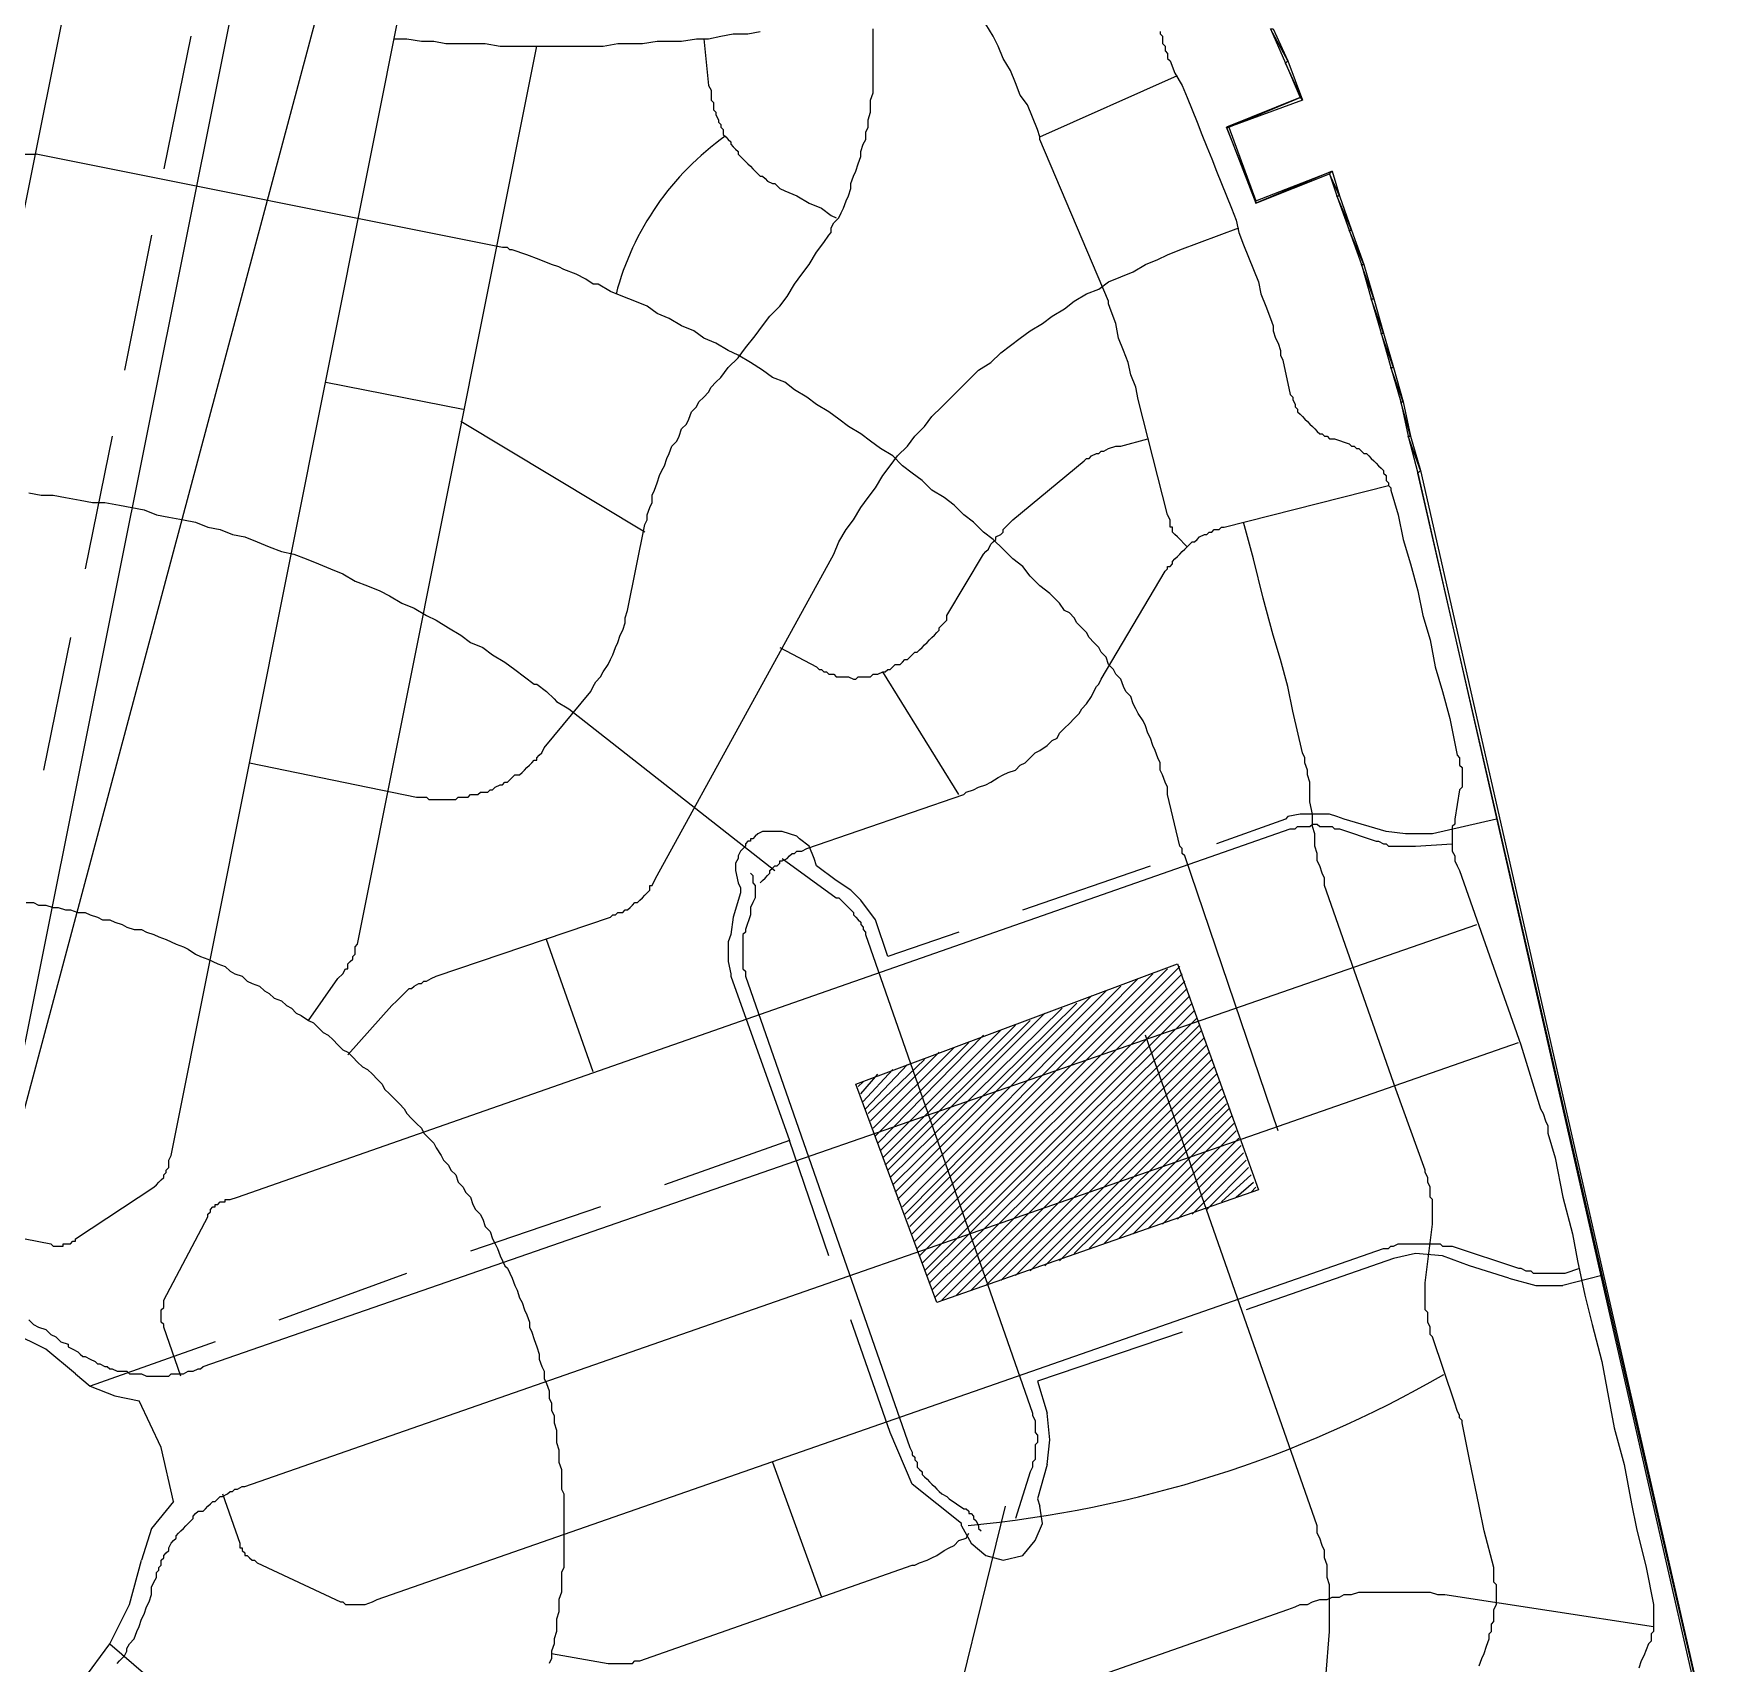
# Model space of a CAD drawing. Header units: inches. Extents: x 27 to 868, y 19 to 613.
# Drawn here: x 785.21 to 816.11, y 546.93 to 576.84 of the extents above; entities that cross this region are included whole.
import ezdxf

# ---------------------------------------------------------------- set-up
doc = ezdxf.new("R2010")
doc.units = ezdxf.units.IN
doc.header["$MEASUREMENT"] = 0
doc.layers.add('PDF_Geometry', color=7, linetype='Continuous')

msp = doc.modelspace()

# ---------------------------------------------------------------- linework, layer by layer
at = {"layer": 'PDF_Geometry', "color": 8, "lineweight": 25}
for points in [[(790.754, 578.458), (783.278, 581.611), (777.468, 585.394), (770.847, 577.242), (762.695, 567.244), (779.9, 551.48), (780.666, 552.381), (781.386, 552.876), (782.422, 553.237), (783.413, 553.327), (784.044, 553.282), (784.089, 553.552), (790.754, 578.458)], [(781.792, 557.425), (786.521, 580.98)], [(789.268, 579.359), (784.089, 553.552)], [(784.359, 554.858), (785.53, 554.633), (785.575, 554.588), (785.62, 554.588), (785.665, 554.588), (785.71, 554.588), (785.755, 554.588), (785.755, 554.633), (785.8, 554.633), (785.845, 554.633), (785.89, 554.633), (785.935, 554.678), (785.98, 554.678), (785.98, 554.723), (787.421, 555.669), (787.466, 555.714), (787.511, 555.759), (787.556, 555.804), (787.601, 555.849), (787.601, 555.894), (787.647, 555.939), (787.647, 555.984), (787.692, 556.029), (787.692, 556.074), (787.692, 556.164), (787.737, 556.254), (792.06, 577.918)], [(789.178, 563.46), (792.24, 562.83), (792.286, 562.83), (792.331, 562.83), (792.421, 562.83), (792.466, 562.785), (792.511, 562.785), (792.601, 562.785), (792.646, 562.785), (792.691, 562.785), (792.781, 562.785), (792.826, 562.785), (792.871, 562.785), (792.961, 562.785), (793.006, 562.83), (793.051, 562.83), (793.141, 562.83), (793.186, 562.83), (793.231, 562.875), (793.321, 562.875), (793.366, 562.875), (793.412, 562.92), (793.457, 562.92), (793.547, 562.92), (793.592, 562.965), (793.637, 562.965), (793.682, 563.01), (793.772, 563.055), (793.817, 563.055), (793.862, 563.1), (793.907, 563.1), (793.952, 563.145), (793.997, 563.19), (794.042, 563.235), (794.132, 563.235), (794.177, 563.28), (794.222, 563.325), (794.267, 563.37), (794.312, 563.415), (794.357, 563.46), (794.402, 563.505), (794.447, 563.505), (794.447, 563.55), (794.492, 563.596), (794.537, 563.641), (794.582, 563.731), (795.438, 564.767), (795.483, 564.857), (795.528, 564.947), (795.618, 565.037), (795.663, 565.127), (795.754, 565.262), (795.799, 565.352), (795.844, 565.442), (795.889, 565.577), (795.934, 565.667), (795.979, 565.802), (796.024, 565.892), (796.069, 566.028), (796.069, 566.118), (796.114, 566.253), (796.429, 567.829), (796.474, 567.919), (796.474, 568.009), (796.519, 568.144), (796.564, 568.234), (796.564, 568.37), (796.609, 568.46), (796.654, 568.595), (796.699, 568.73), (796.744, 568.82), (796.789, 568.91), (796.834, 569.045), (796.879, 569.135), (796.924, 569.27), (797.015, 569.36), (797.06, 569.45), (797.105, 569.586), (797.195, 569.676), (797.24, 569.766), (797.285, 569.901), (797.375, 569.991), (797.42, 570.081), (797.51, 570.171), (797.6, 570.261), (797.645, 570.351), (797.735, 570.441), (797.825, 570.531), (797.96, 570.712), (798.14, 570.892), (798.276, 571.072), (798.456, 571.297), (798.591, 571.477), (798.726, 571.657), (798.906, 571.838), (799.041, 572.018), (799.176, 572.243), (799.312, 572.423), (799.447, 572.603), (799.582, 572.828), (799.717, 573.009), (799.807, 573.144), (799.852, 573.189), (799.852, 573.234), (799.852, 573.279), (799.897, 573.369), (799.987, 573.459), (800.032, 573.549), (800.077, 573.639), (800.122, 573.774), (800.167, 573.864), (800.212, 573.999), (800.212, 574.089), (800.257, 574.225), (800.302, 574.315), (800.347, 574.45), (800.392, 574.585), (800.392, 574.675), (800.437, 574.81), (800.483, 574.9), (800.483, 575.035), (800.528, 575.125), (800.528, 575.26), (800.573, 575.396), (800.573, 575.486), (800.573, 575.621), (800.618, 575.756), (800.618, 575.846), (800.618, 575.981), (800.618, 576.116), (800.618, 576.206), (800.618, 576.341), (800.618, 576.476), (800.618, 576.567), (800.618, 576.702), (800.618, 576.837), (800.618, 576.927)], [(791.835, 576.747), (792.06, 576.747), (792.331, 576.702), (792.556, 576.702), (792.781, 576.657), (793.051, 576.657), (793.276, 576.657), (793.501, 576.657), (793.772, 576.612), (793.997, 576.612), (794.222, 576.612), (794.492, 576.612), (794.718, 576.612), (794.943, 576.612), (795.213, 576.612), (795.438, 576.612), (795.663, 576.612), (795.934, 576.657), (796.159, 576.657), (796.384, 576.657), (796.654, 576.702), (796.879, 576.702), (797.105, 576.702), (797.375, 576.747), (797.6, 576.747), (797.825, 576.792), (798.05, 576.837), (798.321, 576.837), (798.546, 576.882)], [(806.383, 567.424), (806.202, 567.604), (806.157, 567.649), (806.112, 567.694), (806.112, 567.739), (806.112, 567.784), (806.067, 567.784), (806.067, 567.829), (806.067, 567.919), (806.022, 568.009), (805.482, 570.126), (805.437, 570.351), (805.347, 570.577), (805.302, 570.802), (805.211, 571.027), (805.121, 571.252), (805.076, 571.522), (804.986, 571.747), (804.941, 571.883), (804.941, 571.928), (803.68, 574.9), (803.68, 574.945), (803.635, 575.08), (803.545, 575.306), (803.455, 575.531), (803.32, 575.711), (803.23, 575.936), (803.14, 576.161), (803.005, 576.386), (802.915, 576.612), (802.824, 576.792), (802.689, 577.017)], [(805.887, 576.882), (805.887, 576.837), (805.932, 576.792), (805.932, 576.702), (805.932, 576.657), (805.977, 576.612), (805.977, 576.522), (806.022, 576.477), (806.022, 576.386), (806.067, 576.341), (806.157, 576.116), (806.292, 575.891), (806.383, 575.666), (806.473, 575.441), (806.563, 575.215), (806.653, 574.99), (806.743, 574.765), (806.833, 574.54), (806.923, 574.315), (807.013, 574.089), (807.103, 573.864), (807.193, 573.639), (807.283, 573.414), (807.328, 573.189), (807.418, 572.964), (807.508, 572.738), (807.599, 572.513), (807.689, 572.288), (807.734, 572.063), (807.824, 571.838), (807.914, 571.612), (807.959, 571.477), (807.959, 571.387), (808.004, 571.252), (808.049, 571.162), (808.094, 571.027), (808.094, 570.937), (808.139, 570.847), (808.274, 570.216), (808.319, 570.171), (808.319, 570.126), (808.364, 570.036), (808.364, 569.991), (808.409, 569.946), (808.409, 569.901), (808.454, 569.856), (808.499, 569.811), (808.544, 569.766), (808.589, 569.721), (808.634, 569.676), (808.68, 569.631), (808.725, 569.586), (808.77, 569.541), (808.815, 569.496), (808.86, 569.496), (808.905, 569.451), (808.95, 569.451), (808.995, 569.406), (809.085, 569.406), (809.355, 569.315), (809.4, 569.27), (809.445, 569.27), (809.49, 569.225), (809.535, 569.225), (809.58, 569.18), (809.625, 569.135), (809.67, 569.135), (809.715, 569.09), (809.76, 569.045), (809.805, 569), (809.85, 568.955), (809.896, 568.91), (809.941, 568.865), (809.986, 568.82), (809.986, 568.775), (810.031, 568.73), (810.031, 568.64), (810.076, 568.595), (810.076, 568.55), (810.121, 568.505), (810.121, 568.46), (810.256, 568.009), (810.346, 567.559), (810.481, 567.109), (810.616, 566.613), (810.706, 566.163), (810.841, 565.712), (810.931, 565.217), (811.066, 564.767), (811.202, 564.271), (811.337, 563.596), (811.382, 563.551), (811.382, 563.46), (811.382, 563.415), (811.427, 563.37), (811.427, 563.325), (811.427, 563.235), (811.427, 563.19), (811.427, 563.145), (811.427, 563.1), (811.427, 563.055), (811.427, 563.01), (811.382, 562.965), (811.292, 562.425), (811.292, 562.334), (811.247, 562.289), (811.247, 562.244), (811.247, 562.199), (811.247, 562.109), (811.247, 562.064), (811.247, 562.019), (811.247, 561.929), (811.247, 561.884), (811.247, 561.839), (811.292, 561.749), (811.292, 561.704), (811.292, 561.659), (811.337, 561.569), (811.382, 561.479), (811.697, 560.578), (812.508, 558.281)], [(790.259, 558.731), (790.799, 559.497), (790.889, 559.587), (790.934, 559.677), (790.979, 559.677), (790.979, 559.767), (791.024, 559.812), (791.069, 559.857), (791.069, 559.902), (791.115, 559.947), (791.115, 560.037), (791.115, 560.083), (791.16, 560.128), (794.447, 576.612)], [(797.51, 576.747), (797.6, 575.891), (797.645, 575.801), (797.645, 575.756), (797.645, 575.666), (797.645, 575.621), (797.69, 575.576), (797.69, 575.531), (797.69, 575.441), (797.735, 575.396), (797.735, 575.351), (797.78, 575.26), (797.78, 575.215), (797.825, 575.17), (797.825, 575.125), (797.87, 575.08), (797.87, 574.99), (797.915, 574.945), (797.96, 574.9), (798.005, 574.855), (798.005, 574.81), (798.05, 574.765), (798.096, 574.72), (798.14, 574.675), (798.14, 574.63), (798.186, 574.585), (798.231, 574.54), (798.276, 574.495), (798.321, 574.45), (798.366, 574.405), (798.411, 574.36), (798.456, 574.315), (798.501, 574.27), (798.546, 574.225), (798.591, 574.225), (798.636, 574.18), (798.681, 574.135), (798.771, 574.089), (798.816, 574.089), (798.861, 574.044), (798.906, 573.999), (798.996, 573.954), (799.221, 573.864), (799.447, 573.729), (799.672, 573.639), (799.852, 573.504), (799.942, 573.459)], [(803.68, 574.945), (806.202, 576.071)], [(784.989, 574.63), (785.26, 574.63)], [(808.049, 556.705), (806.338, 561.749), (806.293, 561.794), (806.293, 561.884), (806.247, 561.929), (806.022, 562.875), (806.022, 563.01), (805.977, 563.1), (805.932, 563.235), (805.887, 563.325), (805.887, 563.46), (805.842, 563.55), (805.797, 563.686), (805.752, 563.776), (805.707, 563.911), (805.662, 564.001), (805.617, 564.136), (805.572, 564.226), (805.482, 564.361), (805.437, 564.451), (805.392, 564.541), (805.347, 564.676), (805.257, 564.767), (805.212, 564.857), (805.167, 564.992), (805.076, 565.082), (805.031, 565.172), (804.941, 565.262), (804.896, 565.397), (804.806, 565.487), (804.761, 565.577), (804.671, 565.667), (804.581, 565.757), (804.536, 565.847), (804.446, 565.938), (804.356, 566.028), (804.311, 566.118), (804.221, 566.208), (804.131, 566.253), (804.041, 566.388), (803.86, 566.568), (803.68, 566.703), (803.5, 566.883), (803.365, 567.063), (803.185, 567.199), (803.005, 567.379), (802.825, 567.559), (802.644, 567.694), (802.464, 567.874), (802.284, 568.009), (802.104, 568.189), (801.924, 568.325), (801.699, 568.46), (801.518, 568.64), (801.338, 568.775), (801.158, 568.91), (800.978, 569.09), (800.753, 569.225), (800.573, 569.36), (800.393, 569.496), (800.167, 569.631), (799.987, 569.766), (799.807, 569.901), (799.582, 570.036), (799.402, 570.171), (799.176, 570.306), (798.996, 570.441), (798.771, 570.531), (798.591, 570.667), (798.366, 570.802), (798.141, 570.937), (797.96, 571.027), (797.735, 571.162), (797.51, 571.252), (797.33, 571.387), (797.105, 571.477), (796.879, 571.612), (796.654, 571.702), (796.474, 571.838), (796.249, 571.928), (796.024, 572.018), (795.799, 572.108), (795.573, 572.243), (795.483, 572.243), (795.348, 572.333), (795.168, 572.423), (794.943, 572.513), (794.853, 572.558), (794.718, 572.603), (794.492, 572.693), (794.267, 572.783), (793.997, 572.873), (793.952, 572.873), (793.907, 572.918), (793.862, 572.918), (793.817, 572.918), (785.26, 574.63)], [(790.979, 558.101), (791.79, 559.002), (791.88, 559.092), (791.925, 559.137), (791.97, 559.182), (792.015, 559.227), (792.06, 559.272), (792.105, 559.317), (792.15, 559.317), (792.195, 559.362), (792.285, 559.407), (792.331, 559.407), (792.376, 559.452), (792.421, 559.452), (792.511, 559.497), (792.601, 559.542), (795.799, 560.623), (795.843, 560.668), (795.889, 560.668), (795.934, 560.713), (796.024, 560.713), (796.069, 560.758), (796.114, 560.758), (796.159, 560.803), (796.204, 560.848), (796.249, 560.893), (796.294, 560.893), (796.339, 560.938), (796.384, 560.983), (796.429, 561.028), (796.474, 561.073), (796.519, 561.118), (796.519, 561.208), (796.564, 561.208), (796.609, 561.299), (796.654, 561.389), (799.897, 567.289), (799.987, 567.514), (800.122, 567.739), (800.257, 567.919), (800.392, 568.144), (800.527, 568.325), (800.663, 568.505), (800.798, 568.73), (800.933, 568.91), (801.068, 569.09), (801.248, 569.27), (801.383, 569.45), (801.563, 569.631), (801.699, 569.811), (801.879, 569.991), (802.059, 570.171), (802.239, 570.351), (802.374, 570.486), (802.554, 570.667), (802.779, 570.802), (802.96, 570.982), (803.14, 571.117), (803.32, 571.252), (803.5, 571.387), (803.725, 571.522), (803.905, 571.657), (804.131, 571.792), (804.311, 571.928), (804.536, 572.063), (804.761, 572.153), (804.941, 572.288), (805.166, 572.378), (805.392, 572.468), (805.617, 572.603), (805.842, 572.693), (806.022, 572.783), (806.247, 572.873), (807.328, 573.279)], [(790.574, 570.441), (793.096, 569.946)], [(796.429, 567.694), (793.051, 569.721)], [(798.906, 565.577), (799.582, 565.217), (799.627, 565.172), (799.672, 565.172), (799.717, 565.127), (799.762, 565.127), (799.807, 565.082), (799.897, 565.082), (799.942, 565.037), (799.987, 565.037), (800.077, 565.037), (800.122, 565.037), (800.167, 565.037), (800.257, 564.992), (800.302, 564.992), (800.347, 565.037), (800.437, 565.037), (800.482, 565.037), (800.528, 565.037), (800.573, 565.037), (800.618, 565.082), (800.663, 565.082), (800.708, 565.082), (800.798, 565.127), (800.843, 565.127), (800.888, 565.172), (800.933, 565.172), (800.978, 565.217), (801.023, 565.262), (801.113, 565.262), (801.158, 565.307), (801.203, 565.352), (801.248, 565.352), (801.293, 565.397), (801.338, 565.442), (801.383, 565.487), (801.428, 565.487), (801.473, 565.532), (801.518, 565.577), (801.563, 565.622), (801.608, 565.667), (801.654, 565.712), (801.699, 565.757), (801.744, 565.802), (801.789, 565.847), (801.834, 565.892), (801.834, 565.938), (801.879, 565.983), (801.924, 566.028), (801.969, 566.073), (801.969, 566.163), (802.644, 567.289), (802.689, 567.334), (802.734, 567.379), (802.779, 567.469), (802.824, 567.514), (802.87, 567.559), (802.87, 567.604), (802.96, 567.649), (803.005, 567.694), (803.005, 567.739), (803.05, 567.784), (803.095, 567.829), (803.14, 567.874), (803.185, 567.919), (804.491, 569), (804.536, 569.045), (804.581, 569.045), (804.626, 569.09), (804.716, 569.135), (804.761, 569.135), (804.806, 569.18), (804.851, 569.18), (804.941, 569.225), (805.076, 569.27), (805.166, 569.27), (805.662, 569.405)], [(798.546, 561.254), (798.591, 561.299), (798.636, 561.344), (798.681, 561.389), (798.726, 561.434), (798.726, 561.479), (798.771, 561.524), (798.816, 561.569), (798.861, 561.569), (798.906, 561.614), (798.906, 561.659), (798.951, 561.659), (799.041, 561.704), (799.086, 561.749), (799.131, 561.794), (799.176, 561.794), (799.221, 561.839), (799.266, 561.839), (799.312, 561.839), (799.402, 561.884), (802.284, 562.875), (802.329, 562.92), (802.464, 562.965), (802.554, 563.01), (802.689, 563.055), (802.779, 563.1), (802.915, 563.19), (803.005, 563.235), (803.095, 563.28), (803.23, 563.325), (803.32, 563.415), (803.41, 563.46), (803.5, 563.55), (803.59, 563.641), (803.68, 563.686), (803.815, 563.776), (803.905, 563.866), (803.996, 563.911), (804.041, 564.001), (804.131, 564.091), (804.221, 564.181), (804.311, 564.271), (804.401, 564.361), (804.446, 564.451), (804.536, 564.541), (804.626, 564.676), (804.671, 564.767), (804.716, 564.857), (804.761, 564.902), (804.806, 564.992), (805.977, 566.973), (806.022, 567.018), (806.022, 567.063), (806.067, 567.063), (806.112, 567.109), (806.112, 567.154), (806.157, 567.199), (806.202, 567.244), (806.247, 567.289), (806.292, 567.334), (806.338, 567.379), (806.383, 567.424), (806.428, 567.469), (806.473, 567.514), (806.518, 567.514), (806.563, 567.559), (806.608, 567.604), (806.698, 567.649), (806.743, 567.649), (806.788, 567.694), (806.833, 567.694), (806.878, 567.739), (806.968, 567.739), (807.013, 567.784), (807.058, 567.784), (810.076, 568.55)], [(785.124, 568.415), (785.35, 568.37), (785.575, 568.37), (785.8, 568.325), (786.07, 568.279), (786.295, 568.234), (786.521, 568.234), (786.791, 568.189), (787.016, 568.144), (787.241, 568.099), (787.466, 568.009), (787.692, 567.964), (787.962, 567.919), (788.187, 567.874), (788.412, 567.784), (788.637, 567.739), (788.863, 567.649), (789.088, 567.604), (789.313, 567.514), (789.538, 567.424), (789.763, 567.334), (789.989, 567.289), (790.214, 567.199), (790.439, 567.109), (790.664, 567.018), (790.889, 566.928), (791.115, 566.793), (791.34, 566.703), (791.565, 566.613), (791.745, 566.523), (791.97, 566.388), (792.195, 566.298), (792.421, 566.163), (792.601, 566.073), (792.826, 565.938), (793.051, 565.802), (793.231, 565.667), (793.457, 565.577), (793.637, 565.442), (793.862, 565.307), (794.042, 565.172), (794.222, 565.037), (794.402, 564.902), (794.447, 564.902), (794.627, 564.767), (794.763, 564.631), (794.808, 564.586), (795.033, 564.451), (798.816, 561.479)], [(810.211, 557.47), (808.905, 561.208), (808.905, 561.344), (808.86, 561.434), (808.815, 561.569), (808.769, 561.659), (808.769, 561.794), (808.725, 561.929), (808.725, 562.019), (808.725, 562.154), (808.679, 562.289), (808.679, 562.379), (808.679, 562.515), (808.634, 562.74), (808.634, 562.875), (808.634, 563.01), (808.634, 563.1), (808.589, 563.235), (808.589, 563.325), (808.544, 563.46), (808.544, 563.55), (808.499, 563.641), (808.319, 564.406), (808.229, 564.857), (808.094, 565.352), (807.959, 565.802), (807.779, 566.478), (807.599, 567.199), (807.418, 567.874)], [(802.194, 562.875), (800.798, 565.127)], [(787.917, 552.201), (787.601, 553.102), (787.601, 553.147), (787.556, 553.192), (787.556, 553.237), (787.556, 553.282), (787.556, 553.327), (787.556, 553.372), (787.556, 553.417), (787.601, 553.462), (787.601, 553.507), (787.601, 553.552), (787.601, 553.597), (788.412, 555.128), (788.412, 555.173), (788.457, 555.218), (788.457, 555.263), (788.502, 555.308), (788.547, 555.308), (788.547, 555.353), (788.592, 555.353), (788.637, 555.399), (788.682, 555.399), (788.727, 555.399), (788.727, 555.444), (788.818, 555.444), (788.953, 555.489), (808.274, 562.244), (808.319, 562.244), (808.364, 562.244), (808.409, 562.289), (808.454, 562.289), (808.499, 562.289), (808.589, 562.289), (808.634, 562.289), (808.68, 562.334), (808.77, 562.334), (808.815, 562.289), (808.86, 562.289), (808.95, 562.289), (808.995, 562.289), (809.04, 562.289), (809.085, 562.244), (809.175, 562.244), (809.85, 562.019), (809.896, 562.019), (809.986, 561.974), (810.031, 561.974), (810.076, 561.929), (810.121, 561.929), (810.211, 561.929), (810.256, 561.929), (810.301, 561.929), (810.391, 561.929), (810.436, 561.929), (810.481, 561.929), (810.571, 561.929), (811.247, 561.974)], [(798.951, 561.704), (799.942, 560.983), (799.987, 560.983), (800.032, 560.938), (800.077, 560.893), (800.122, 560.848), (800.167, 560.803), (800.212, 560.758), (800.257, 560.713), (800.257, 560.668), (800.302, 560.623), (800.347, 560.578), (800.392, 560.533), (800.392, 560.488), (800.437, 560.443), (800.437, 560.398), (800.482, 560.353), (800.482, 560.308), (803.545, 551.525), (803.545, 551.48), (803.59, 551.39), (803.59, 551.345), (803.59, 551.255), (803.59, 551.21), (803.59, 551.165), (803.635, 551.12), (803.635, 551.03), (803.635, 550.985), (803.59, 550.94), (803.59, 550.85), (803.59, 550.805), (803.59, 550.76), (803.59, 550.67), (803.545, 550.624), (803.545, 550.534), (803.5, 550.444), (803.23, 549.589)], [(798.366, 561.434), (798.411, 561.389), (798.411, 561.344), (798.411, 561.254), (798.456, 561.208), (798.456, 561.163), (798.456, 561.073), (798.456, 561.028), (798.456, 560.983), (798.411, 560.893), (798.366, 560.803), (798.366, 560.668), (798.276, 560.398), (798.276, 560.353), (798.231, 560.308), (798.231, 560.263), (798.231, 560.218), (798.231, 560.173), (798.231, 560.083), (798.231, 560.037), (798.231, 559.992), (798.231, 559.902), (798.231, 559.857), (798.231, 559.812), (798.231, 559.722), (798.231, 559.677), (798.276, 559.632), (798.276, 559.587), (798.276, 559.542), (801.293, 550.895), (801.338, 550.805), (801.338, 550.76), (801.383, 550.715), (801.383, 550.669), (801.428, 550.624), (801.428, 550.534), (801.473, 550.489), (801.518, 550.444), (801.518, 550.399), (801.563, 550.354), (801.608, 550.309), (801.654, 550.264), (801.699, 550.219), (801.744, 550.174), (801.789, 550.129), (801.834, 550.084), (801.879, 550.039), (801.969, 549.994), (802.014, 549.949), (802.284, 549.769), (802.329, 549.769), (802.374, 549.724), (802.374, 549.679), (802.419, 549.679), (802.464, 549.634), (802.464, 549.589), (802.509, 549.544), (802.554, 549.453), (802.554, 549.408), (802.599, 549.363)], [(785.079, 560.893), (785.214, 560.893), (785.305, 560.848), (785.44, 560.848), (785.575, 560.803), (785.665, 560.803), (785.8, 560.758), (785.89, 560.758), (786.025, 560.713), (786.16, 560.713), (786.25, 560.668), (786.385, 560.623), (786.476, 560.578), (786.611, 560.578), (786.701, 560.533), (786.836, 560.488), (786.926, 560.443), (787.061, 560.398), (787.196, 560.398), (787.286, 560.353), (787.421, 560.308), (787.511, 560.263), (787.647, 560.218), (787.737, 560.173), (787.827, 560.128), (787.962, 560.083), (788.052, 560.037), (788.187, 559.947), (788.277, 559.902), (788.412, 559.857), (788.502, 559.812), (788.592, 559.767), (788.727, 559.722), (788.818, 559.632), (788.908, 559.587), (789.043, 559.542), (789.133, 559.452), (789.223, 559.407), (789.358, 559.362), (789.448, 559.272), (789.538, 559.227), (789.628, 559.137), (789.763, 559.092), (789.853, 559.002), (789.943, 558.957), (790.034, 558.866), (790.124, 558.821), (790.259, 558.731), (790.349, 558.686), (790.439, 558.596), (790.529, 558.506), (790.619, 558.461), (790.709, 558.371), (790.799, 558.281), (790.889, 558.191), (790.979, 558.146), (791.069, 558.056), (791.16, 557.966), (791.25, 557.876), (791.34, 557.831), (791.43, 557.741), (791.52, 557.65), (791.61, 557.56), (791.655, 557.47), (791.745, 557.38), (791.835, 557.29), (791.925, 557.2), (792.015, 557.11), (792.06, 557.02), (792.15, 556.93), (792.24, 556.84), (792.331, 556.75), (792.376, 556.66), (792.466, 556.57), (792.556, 556.479), (792.601, 556.389), (792.691, 556.254), (792.736, 556.164), (792.826, 556.074), (792.871, 555.984), (792.961, 555.894), (793.006, 555.759), (793.096, 555.669), (793.141, 555.579), (793.231, 555.489), (793.276, 555.353), (793.321, 555.263), (793.411, 555.173), (793.457, 555.083), (793.501, 554.948), (793.592, 554.858), (793.637, 554.723), (793.682, 554.633), (793.727, 554.543), (793.772, 554.408), (793.862, 554.227), (793.907, 554.183), (793.952, 554.092), (793.997, 554.002), (794.042, 553.867), (794.087, 553.777), (794.132, 553.642), (794.177, 553.552), (794.222, 553.417), (794.267, 553.327), (794.312, 553.192), (794.312, 553.102), (794.357, 553.011), (794.402, 552.876), (794.447, 552.741), (794.492, 552.606), (794.492, 552.516), (794.537, 552.381), (794.582, 552.291), (794.582, 552.156), (794.627, 552.066), (794.673, 551.931), (794.673, 551.795), (794.718, 551.705), (794.718, 551.57), (794.763, 551.48), (794.763, 551.345), (794.808, 551.21), (794.808, 551.12), (794.808, 550.985), (794.853, 550.85), (794.853, 550.76), (794.853, 550.624), (794.898, 550.489), (794.898, 550.399), (794.898, 550.264), (794.898, 550.129), (794.943, 550.039), (794.943, 549.904), (794.943, 549.769), (794.943, 549.679), (794.943, 549.544), (794.943, 549.408), (794.943, 549.318), (794.943, 549.183), (794.943, 549.048), (794.943, 548.958), (794.943, 548.823), (794.943, 548.688), (794.898, 548.598), (794.898, 548.463), (794.898, 548.327), (794.898, 548.237), (794.853, 548.102), (794.853, 547.967), (794.853, 547.877), (794.808, 547.742), (794.808, 547.652), (794.808, 547.517), (794.763, 547.382), (794.763, 547.292), (794.718, 547.156), (794.718, 547.021), (794.673, 546.931)], [(785.124, 553.237), (785.214, 553.147), (785.305, 553.102), (785.44, 553.057), (785.53, 552.966), (785.62, 552.921), (785.71, 552.831), (785.845, 552.786), (785.845, 552.741), (785.935, 552.696), (786.025, 552.651), (786.07, 552.606), (786.115, 552.561), (786.16, 552.561), (786.25, 552.516), (786.34, 552.471), (786.385, 552.426), (786.431, 552.426), (786.521, 552.381), (786.566, 552.381), (786.611, 552.336), (786.656, 552.336), (786.746, 552.291), (786.791, 552.291), (786.836, 552.291), (786.926, 552.291), (786.971, 552.246), (787.016, 552.246), (787.061, 552.246), (787.151, 552.246), (787.196, 552.246), (787.286, 552.201), (787.376, 552.201), (787.421, 552.201), (787.511, 552.201), (787.556, 552.201), (787.601, 552.201), (787.692, 552.201), (787.737, 552.246), (787.782, 552.246), (787.872, 552.246), (787.917, 552.246), (787.962, 552.246), (788.052, 552.291), (788.097, 552.291), (788.142, 552.291), (788.232, 552.336), (788.277, 552.336), (788.322, 552.381), (811.697, 560.488)], [(795.483, 557.786), (794.627, 560.218)], [(786.746, 546.931), (786.791, 546.976), (786.881, 547.066), (786.926, 547.157), (786.926, 547.202), (786.971, 547.292), (787.061, 547.382), (787.106, 547.517), (787.151, 547.607), (787.196, 547.742), (787.241, 547.832), (787.286, 547.967), (787.331, 548.057), (787.376, 548.192), (787.376, 548.282), (787.376, 548.328), (787.421, 548.418), (787.466, 548.508), (787.466, 548.598), (787.511, 548.643), (787.511, 548.688), (787.556, 548.733), (787.556, 548.823), (787.602, 548.868), (787.602, 548.913), (787.647, 548.958), (787.692, 549.003), (787.692, 549.048), (787.737, 549.138), (787.782, 549.183), (787.827, 549.228), (787.827, 549.273), (787.872, 549.318), (787.917, 549.363), (787.962, 549.408), (788.007, 549.453), (788.052, 549.499), (788.097, 549.544), (788.142, 549.589), (788.142, 549.634), (788.187, 549.679), (788.232, 549.724), (788.322, 549.724), (788.367, 549.769), (788.412, 549.814), (788.457, 549.859), (788.502, 549.904), (788.547, 549.904), (788.592, 549.949), (788.637, 549.994), (788.682, 549.994), (788.773, 550.039), (788.818, 550.084), (788.863, 550.084), (788.908, 550.129), (788.953, 550.129), (789.043, 550.174), (789.088, 550.174), (812.463, 558.326)], [(808.725, 544.139), (808.995, 547.517), (808.995, 547.562), (808.995, 547.652), (808.995, 547.787), (808.995, 547.922), (808.995, 548.012), (808.995, 548.147), (808.995, 548.282), (808.995, 548.373), (808.95, 548.508), (808.95, 548.643), (808.95, 548.733), (808.905, 548.868), (808.905, 549.003), (808.86, 549.093), (808.815, 549.228), (808.769, 549.318), (808.769, 549.453), (805.617, 558.461)], [(812.508, 558.281), (812.868, 557.11), (812.913, 557.02), (812.958, 556.885), (813.003, 556.795), (813.003, 556.66), (813.138, 556.209), (813.273, 555.489), (813.454, 554.813), (813.544, 554.318), (813.679, 553.687), (813.814, 553.147), (813.994, 552.471), (814.084, 551.976), (814.219, 551.255), (814.399, 550.579), (814.534, 549.859), (814.625, 549.408), (814.805, 548.688), (814.94, 548.012), (814.94, 547.967), (814.94, 547.922), (814.94, 547.877), (814.94, 547.787), (814.94, 547.742), (814.94, 547.697), (814.94, 547.607), (814.94, 547.562), (814.94, 547.517), (814.895, 547.472), (814.895, 547.382), (814.895, 547.337), (814.85, 547.292), (814.76, 547.066), (814.715, 546.976), (814.67, 546.841)], [(811.742, 546.886), (811.787, 547.021), (811.832, 547.111), (811.877, 547.247), (811.922, 547.382), (811.922, 547.472), (811.967, 547.517), (811.967, 547.562), (811.967, 547.652), (812.012, 547.697), (812.012, 547.742), (812.012, 547.832), (812.012, 547.877), (812.012, 547.922), (812.057, 548.012), (812.057, 548.057), (812.057, 548.102), (812.057, 548.192), (812.057, 548.237), (812.057, 548.282), (812.057, 548.373), (812.012, 548.418), (812.012, 548.463), (812.012, 548.553), (812.012, 548.598), (812.012, 548.643), (812.012, 548.688), (811.832, 549.363), (811.742, 549.814), (811.562, 550.67), (811.427, 551.345), (811.427, 551.39), (811.382, 551.435), (811.382, 551.48), (811.337, 551.57), (811.292, 551.705), (810.886, 552.921), (810.841, 552.966), (810.841, 553.057), (810.841, 553.102), (810.796, 553.192), (810.796, 553.237), (810.796, 553.282), (810.796, 553.372), (810.751, 553.417), (810.751, 553.462), (810.751, 553.552), (810.751, 553.597), (810.751, 553.642), (810.751, 553.732), (810.751, 553.777), (810.751, 553.867), (810.751, 553.912), (810.886, 554.993), (810.886, 555.038), (810.886, 555.083), (810.886, 555.128), (810.886, 555.218), (810.886, 555.263), (810.886, 555.308), (810.886, 555.399), (810.886, 555.444), (810.841, 555.489), (810.841, 555.579), (810.841, 555.624), (810.841, 555.669), (810.796, 555.759), (810.796, 555.804), (810.796, 555.849), (810.751, 555.939), (810.751, 555.984), (810.211, 557.47)], [(788.682, 550.039), (788.998, 549.138), (788.998, 549.093), (788.998, 549.048), (789.043, 549.048), (789.043, 549.003), (789.088, 548.958), (789.088, 548.913), (789.133, 548.913), (789.178, 548.868), (789.223, 548.823), (789.268, 548.823), (789.313, 548.778), (790.844, 548.057), (790.889, 548.057), (790.934, 548.012), (790.979, 548.012), (791.07, 548.012), (791.115, 548.012), (791.16, 548.012), (791.205, 548.012), (791.25, 548.012), (791.295, 548.012), (791.43, 548.057), (791.52, 548.102), (809.986, 554.543), (810.076, 554.543), (810.121, 554.588), (810.166, 554.588), (810.256, 554.633), (810.301, 554.633), (810.346, 554.633), (810.436, 554.633), (810.481, 554.633), (810.526, 554.633), (810.616, 554.633), (810.661, 554.633), (810.706, 554.633), (810.796, 554.633), (810.841, 554.633), (810.886, 554.633), (810.976, 554.633), (811.022, 554.633), (811.066, 554.588), (811.157, 554.588), (811.247, 554.588), (812.463, 554.183), (812.508, 554.183), (812.598, 554.137), (812.688, 554.137), (812.733, 554.092), (812.778, 554.092), (812.868, 554.092), (812.913, 554.092), (812.958, 554.092), (813.048, 554.092), (813.093, 554.092), (813.138, 554.092), (813.183, 554.092), (813.228, 554.092), (813.273, 554.092), (813.318, 554.092), (813.589, 554.183)], [(798.771, 550.624), (799.672, 548.147)], [(801.834, 544.86), (803.05, 549.814)], [(794.718, 547.111), (795.754, 546.931), (795.799, 546.931), (795.844, 546.931), (795.889, 546.931), (795.979, 546.931), (796.024, 546.931), (796.069, 546.931), (796.159, 546.931), (796.204, 546.931), (796.249, 546.976), (796.294, 546.976), (796.339, 546.976), (801.338, 548.733), (801.383, 548.733), (801.473, 548.778), (801.609, 548.823), (801.699, 548.868), (801.789, 548.913), (801.924, 549.003), (802.014, 549.048), (802.104, 549.093), (802.194, 549.183), (802.329, 549.228), (802.374, 549.318)], [(804.131, 546.481), (808.229, 547.922), (808.364, 547.967), (808.454, 548.012), (808.589, 548.012), (808.679, 548.057), (808.815, 548.102), (808.95, 548.102), (809.04, 548.147), (809.175, 548.147), (809.265, 548.192), (809.4, 548.192), (809.535, 548.237), (809.625, 548.237), (809.76, 548.237), (809.895, 548.237), (809.986, 548.237), (810.121, 548.237), (810.256, 548.237), (810.346, 548.237), (810.481, 548.237), (810.616, 548.237), (810.706, 548.237), (810.841, 548.237), (810.976, 548.192), (811.066, 548.192), (811.111, 548.192), (814.94, 547.607)]]:
    msp.add_lwpolyline(points, dxfattribs=at)
at = {"layer": 'PDF_Geometry', "color": 8, "lineweight": 0}
for points in [[(808.184, 576.296), (808.229, 576.341), (807.914, 576.927), (808.184, 576.296)], [(808.229, 576.341), (807.914, 576.927), (807.959, 576.927), (808.229, 576.341)], [(788.097, 576.792), (787.601, 574.36)], [(808.499, 575.621), (808.184, 576.296), (808.229, 576.341), (808.499, 575.621)], [(808.454, 575.666), (808.499, 575.621), (808.184, 576.296), (808.454, 575.666)], [(807.103, 575.125), (807.148, 575.125), (808.454, 575.666), (807.103, 575.125)], [(807.148, 575.125), (808.454, 575.666), (808.499, 575.621), (807.148, 575.125)], [(807.644, 573.729), (807.644, 573.774), (807.103, 575.125), (807.644, 573.729)], [(807.644, 573.774), (807.103, 575.125), (807.148, 575.125), (807.644, 573.774)], [(808.995, 574.27), (809.04, 574.315), (807.644, 573.729), (808.995, 574.27)], [(809.04, 574.315), (807.644, 573.729), (807.644, 573.774), (809.04, 574.315)], [(809.175, 573.864), (808.995, 574.27), (809.04, 574.315), (809.175, 573.864)], [(809.13, 573.864), (809.175, 573.864), (808.995, 574.27), (809.13, 573.864)], [(809.355, 573.234), (809.4, 573.234), (809.13, 573.864), (809.355, 573.234)], [(809.4, 573.234), (809.13, 573.864), (809.175, 573.864), (809.4, 573.234)], [(787.376, 573.144), (786.881, 570.667)], [(809.58, 572.603), (809.625, 572.603), (809.355, 573.234), (809.58, 572.603)], [(809.625, 572.603), (809.355, 573.234), (809.4, 573.234), (809.625, 572.603)], [(809.76, 571.973), (809.805, 571.973), (809.58, 572.603), (809.76, 571.973)], [(809.805, 571.973), (809.58, 572.603), (809.625, 572.603), (809.805, 571.973)], [(809.941, 571.342), (809.986, 571.342), (809.76, 571.973), (809.941, 571.342)], [(809.986, 571.342), (809.76, 571.973), (809.805, 571.973), (809.986, 571.342)], [(810.121, 570.712), (810.166, 570.712), (809.941, 571.342), (810.121, 570.712)], [(810.166, 570.712), (809.941, 571.342), (809.986, 571.342), (810.166, 570.712)], [(810.301, 570.081), (810.346, 570.081), (810.121, 570.712), (810.301, 570.081)], [(810.346, 570.081), (810.121, 570.712), (810.166, 570.712), (810.346, 570.081)], [(810.436, 569.451), (810.481, 569.451), (810.301, 570.081), (810.436, 569.451)], [(810.481, 569.451), (810.301, 570.081), (810.346, 570.081), (810.481, 569.451)], [(786.656, 569.451), (786.16, 567.018)], [(810.616, 568.775), (810.661, 568.82), (810.436, 569.451), (810.616, 568.775)], [(810.661, 568.82), (810.436, 569.451), (810.481, 569.451), (810.661, 568.82)], [(816.111, 544.86), (810.616, 568.775), (810.661, 568.82), (816.111, 544.86)], [(816.066, 544.86), (816.111, 544.86), (810.616, 568.775), (816.066, 544.86)], [(785.89, 565.757), (785.395, 563.325)], [(812.057, 562.425), (810.886, 562.154), (810.391, 562.154), (810.031, 562.199), (809.265, 562.425), (809.13, 562.47), (808.995, 562.515), (808.95, 562.515), (808.905, 562.515), (808.815, 562.515), (808.77, 562.515), (808.725, 562.515), (808.68, 562.515), (808.634, 562.515), (808.589, 562.515), (808.454, 562.515), (808.229, 562.47), (808.184, 562.425), (806.923, 561.974)], [(802.194, 560.353), (800.888, 559.902), (800.663, 560.578), (800.392, 560.938), (800.212, 561.118), (799.942, 561.299), (799.582, 561.569), (799.537, 561.704), (799.447, 561.929), (799.266, 562.064), (799.221, 562.109), (799.086, 562.154), (798.951, 562.199), (798.816, 562.199), (798.771, 562.199), (798.726, 562.199), (798.681, 562.199), (798.591, 562.199), (798.501, 562.154), (798.456, 562.109), (798.411, 562.064), (798.366, 562.064), (798.366, 562.019), (798.321, 562.019), (798.276, 561.974), (798.276, 561.929), (798.186, 561.839), (798.14, 561.749), (798.14, 561.704), (798.096, 561.614), (798.096, 561.479), (798.14, 561.254), (798.186, 561.163), (798.186, 561.073), (798.05, 560.623), (798.005, 560.308), (797.96, 560.173), (797.96, 560.037), (797.96, 559.857), (797.96, 559.812), (798.005, 559.587), (798.005, 559.542), (799.086, 556.524)], [(803.365, 560.758), (805.707, 561.569)], [(799.807, 554.408), (799.086, 556.524), (796.789, 555.714)], [(795.618, 555.308), (793.231, 554.498)], [(812.283, 554.002), (811.562, 554.228), (811.066, 554.408), (810.571, 554.453), (810.166, 554.363), (807.463, 553.417)], [(789.718, 553.237), (792.06, 554.092)], [(812.283, 554.002), (812.778, 553.867), (813.273, 553.867)], [(813.994, 554.047), (813.273, 553.867)], [(785.98, 552.246), (785.44, 552.696), (784.809, 553.012), (784.089, 553.237), (783.413, 553.327)], [(802.239, 549.453), (802.239, 549.499), (801.338, 550.219), (800.933, 551.165), (800.212, 553.237)], [(788.547, 552.831), (786.25, 552.021), (786.701, 551.841), (787.151, 551.75)], [(806.292, 553.012), (803.635, 552.111), (803.815, 551.525)], [(785.98, 552.246), (786.25, 552.021)], [(787.782, 549.904), (787.556, 550.895), (787.151, 551.75)], [(803.815, 550.579), (803.86, 551.03), (803.815, 551.525)], [(803.815, 550.579), (803.635, 549.949), (803.68, 549.814)], [(787.782, 549.904), (787.376, 549.408), (787.196, 548.823)], [(803.365, 548.913), (803.59, 549.183), (803.725, 549.499), (803.68, 549.814)], [(802.239, 549.453), (802.419, 549.138), (802.689, 548.913), (803.005, 548.823), (803.365, 548.913)], [(786.611, 547.292), (786.971, 548.012), (787.196, 548.823)], [(785.62, 546.211), (786.115, 546.616), (786.611, 547.292), (788.592, 545.58)]]:
    msp.add_lwpolyline(points, dxfattribs=at)
at = {"layer": 'PDF_Geometry', "color": 1, "lineweight": 25}
for points in [[(800.302, 557.56), (806.202, 559.767), (807.689, 555.624), (801.789, 553.552), (800.302, 557.56)], [(801.248, 555.083), (805.752, 559.587)], [(801.293, 554.948), (806.022, 559.677)], [(801.338, 554.813), (806.247, 559.722)], [(801.383, 554.678), (806.293, 559.587)], [(801.068, 555.444), (804.896, 559.272)], [(801.158, 555.308), (805.166, 559.362)], [(801.203, 555.173), (805.482, 559.497)], [(801.428, 554.543), (806.338, 559.452)], [(801.473, 554.408), (806.383, 559.317)], [(800.933, 555.849), (804.086, 558.957)], [(800.978, 555.714), (804.356, 559.047)], [(801.023, 555.579), (804.626, 559.182)], [(801.518, 554.273), (806.428, 559.182)], [(801.563, 554.137), (806.473, 559.047)], [(800.798, 556.209), (803.23, 558.641)], [(800.843, 556.074), (803.5, 558.731)], [(800.888, 555.984), (803.77, 558.866)], [(801.608, 554.047), (806.518, 558.912)], [(801.654, 553.912), (806.563, 558.776)], [(801.699, 553.777), (806.608, 558.641)], [(800.663, 556.615), (802.374, 558.326)], [(800.708, 556.479), (802.644, 558.461)], [(800.753, 556.344), (802.96, 558.551)], [(801.744, 553.642), (806.653, 558.551)], [(801.879, 553.597), (806.698, 558.416)], [(800.528, 557.02), (801.563, 558.011)], [(800.573, 556.885), (801.834, 558.146)], [(800.618, 556.75), (802.104, 558.236)], [(802.149, 553.687), (806.743, 558.281)], [(802.419, 553.777), (806.788, 558.146)], [(802.689, 553.867), (806.833, 558.011)], [(800.392, 557.38), (800.708, 557.741)], [(800.437, 557.245), (800.978, 557.831)], [(800.482, 557.11), (801.248, 557.921)], [(802.96, 553.957), (806.878, 557.876)], [(803.23, 554.047), (806.923, 557.741)], [(800.347, 557.515), (800.437, 557.605)], [(803.5, 554.137), (806.968, 557.605)], [(803.77, 554.228), (807.013, 557.47)], [(804.041, 554.318), (807.058, 557.335)], [(804.311, 554.453), (807.103, 557.2)], [(804.581, 554.543), (807.148, 557.11)], [(804.851, 554.633), (807.193, 556.975)], [(805.121, 554.723), (807.238, 556.84)], [(805.392, 554.813), (807.283, 556.705)], [(805.662, 554.903), (807.328, 556.57)], [(805.932, 554.993), (807.373, 556.434)], [(806.202, 555.083), (807.418, 556.299)], [(806.473, 555.173), (807.463, 556.164)], [(806.743, 555.263), (807.508, 556.029)], [(807.013, 555.399), (807.554, 555.894)], [(807.283, 555.489), (807.599, 555.759)], [(807.554, 555.579), (807.644, 555.669)]]:
    msp.add_lwpolyline(points, dxfattribs=at)
at = {"layer": 'PDF_Geometry', "color": 8, "lineweight": 25}
for centre, radius, start, end in [((800.882, 570.754), 5.149, 125.2971, 165.3164), ((800.395, 570.803), 21.43, 275.2633, 299.9459)]:
    msp.add_arc(centre, radius, start, end, dxfattribs=at)

doc.saveas('drawing.dxf')
